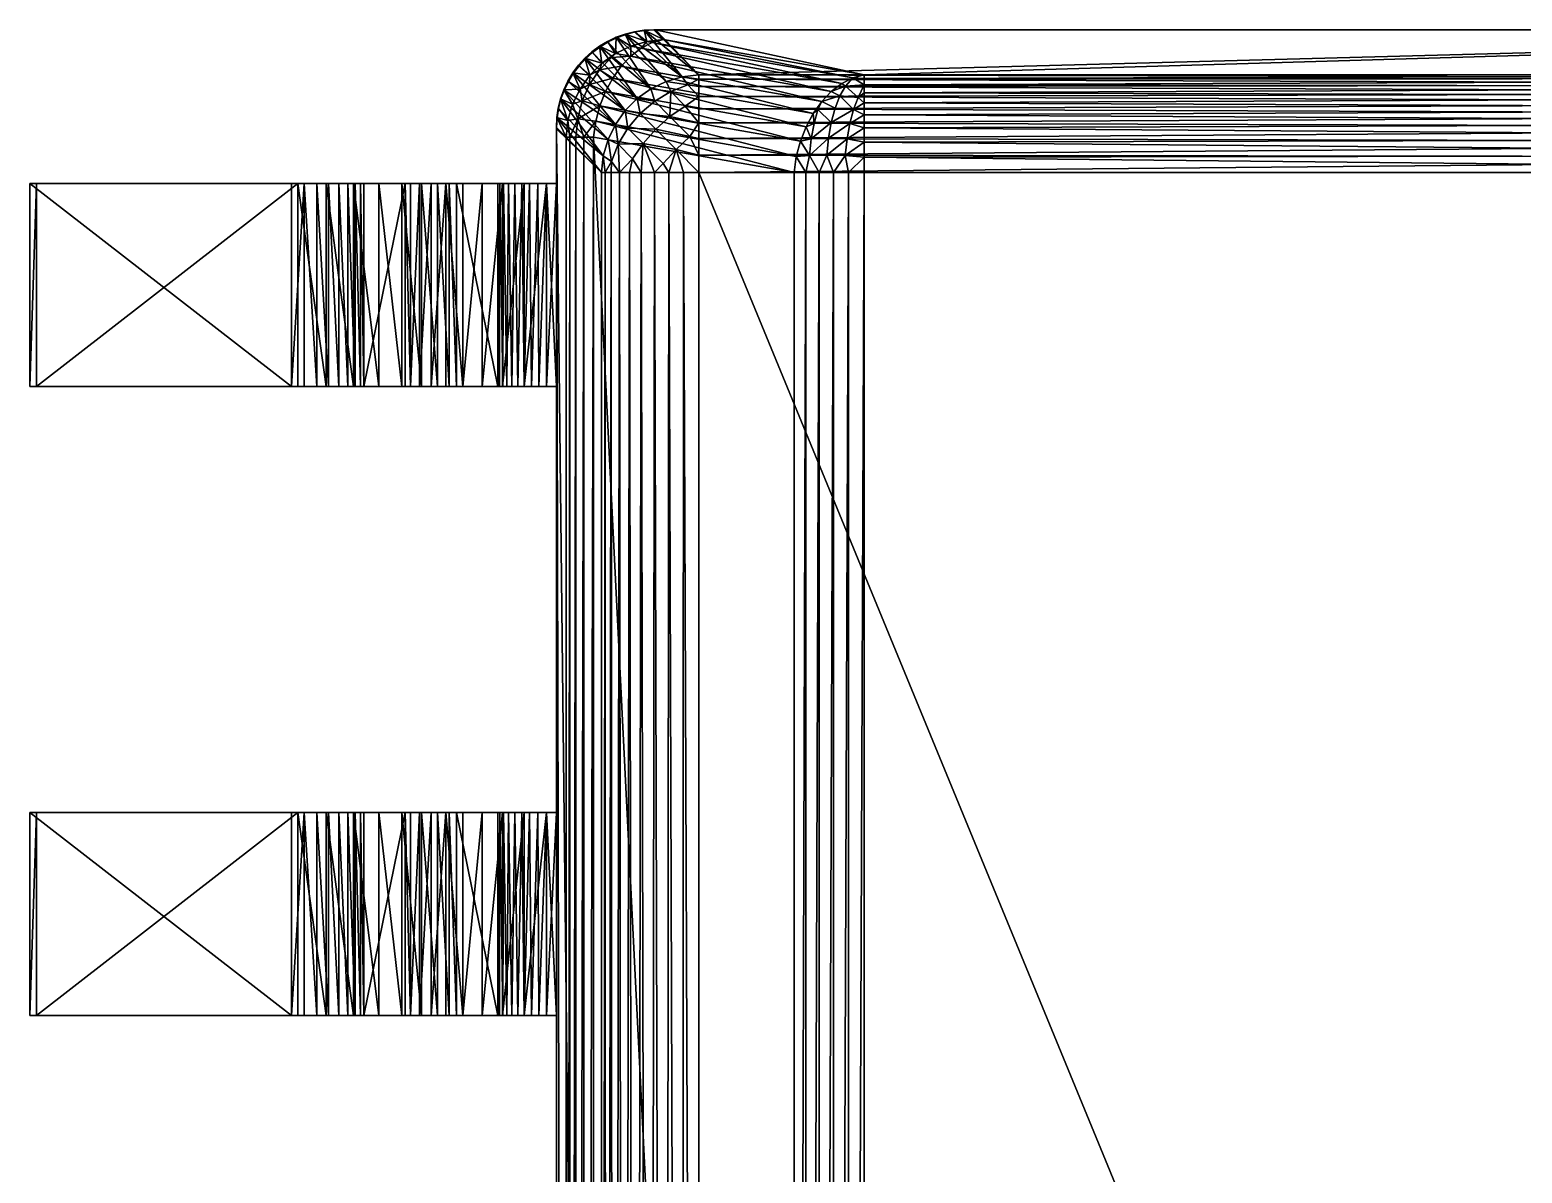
# Model space of a CAD drawing. Extents: x -3.01 to 3.01, y -4.33 to 4.33.
# Drawn here: x -3.013 to 0, y 2.017 to 4.325 of the extents above; entities that cross this region are included whole.
import ezdxf

# ---------------------------------------------------------------- set-up
doc = ezdxf.new("R2010")
doc.units = 0
for name, color, linetype in [('BODY_SO_ncl1_1', 250, 'CONTINUOUS'), ('LEAD_SO_ncl1_15', 7, 'CONTINUOUS'), ('LEAD_SO_ncl1_17', 7, 'CONTINUOUS')]:
    doc.layers.add(name, color=color, linetype=linetype)

msp = doc.modelspace()

# ---------------------------------------------------------------- meshes
at = {"layer": 'BODY_SO_ncl1_1', "color": 250}
mesh = msp.add_polyface(dxfattribs=at)
corners = [(-1.846623, 4.301764, 1.07), (-1.84528, 4.300846, 1.07), (-1.829195, 4.309982, 1.07), (-1.827935, 4.309191, 1.07), (-1.8631, 4.29191, 1.07), (-1.861743, 4.290872, 1.07), (-1.878491, 4.280509, 1.07), (-1.877171, 4.279361, 1.07), (-1.892667, 4.267667, 1.07), (-1.891421, 4.266421, 1.07), (-1.905509, 4.253491, 1.07), (-1.904361, 4.252171, 1.07), (-1.91691, 4.2381, 1.07), (-1.877171, 4.279361, 0.88), (-1.891421, 4.266421, 0.88), (-1.861743, 4.290872, 0.88), (-1.845281, 4.300845, 0.88), (-1.827935, 4.30919, 0.88), (-1.915872, 4.236743, 1.07), (-1.904361, 4.252171, 0.88), (-1.819151, 4.251619, 1.255867), (-1.863021, 4.244213, 1.215106), (-1.838509, 4.26909, 1.202345), (-1.882467, 4.233288, 1.193382), (-1.858288, 4.257467, 1.193382), (-1.830466, 4.277296, 1.191973), (-1.878491, 4.280509, 0.88), (-1.786905, 4.186084, 0.351786), (-1.8631, 4.29191, 0.88), (-1.759083, 4.205914, 0.353196), (-1.846623, 4.301764, 0.88), (-1.905509, 4.253491, 0.88), (-1.91691, 4.2381, 0.88), (-1.892667, 4.267667, 0.88), (-1.829195, 4.309982, 0.88)]
mesh.append_faces([[corners[k] for k in face] for face in [(0, 1, 2), (1, 3, 2), (4, 5, 0), (5, 1, 0), (6, 7, 4), (7, 5, 4), (8, 9, 6), (9, 7, 6), (10, 9, 8), (11, 9, 10), (12, 11, 10), (13, 9, 14), (7, 9, 13), (5, 7, 15), (1, 5, 16), (3, 1, 17), (9, 11, 14), (11, 18, 19), (17, 1, 16), (16, 5, 15), (15, 7, 13), (14, 11, 19), (20, 21, 22), (23, 24, 21), (24, 25, 22), (21, 24, 22), (25, 24, 4), (24, 23, 8), (2, 25, 0), (0, 25, 4), (4, 24, 6), (6, 24, 8), (8, 23, 10), (26, 27, 28), (28, 29, 30), (14, 19, 31), (19, 32, 31), (13, 14, 26), (14, 31, 33), (15, 13, 28), (14, 33, 26), (16, 15, 30), (13, 26, 28), (17, 16, 34), (15, 28, 30), (16, 30, 34)]], dxfattribs={"color": 250})
mesh = msp.add_polyface(dxfattribs=at)
corners = [(-1.772716, 4.324042, 1.069994), (-1.772241, 4.323758, 1.069994), (-1.753031, 4.324986, 1.070049), (-1.792081, 4.321186, 1.070002), (-1.791246, 4.320701, 1.070002), (-1.810963, 4.316479, 1.07), (-1.809867, 4.315829, 1.07), (-1.829195, 4.309982, 1.07), (-1.827935, 4.309191, 1.07), (-1.809868, 4.315829, 0.88), (-1.791246, 4.320701, 0.879998), (-1.772241, 4.323758, 0.880006), (-1.753031, 4.324986, 0.879951), (-1.752279, 4.324992, 1.070025), (-1.751517, 4.324999, 0.880008), (-1.827935, 4.30919, 0.88), (-1.751518, 4.324994, 1.070033), (-1.799788, 4.271822, 1.240066), (-1.819151, 4.251619, 1.255867), (-1.838509, 4.26909, 1.202345), (-1.778717, 4.287812, 1.221815), (-1.799813, 4.292196, 1.189196), (-1.756484, 4.299176, 1.201585), (-1.767228, 4.301731, 1.185131), (-1.73366, 4.305622, 1.179898), (-1.830466, 4.277296, 1.191973), (-1.786905, 4.186084, 0.351786), (-1.759083, 4.205914, 0.353196), (-1.8631, 4.29191, 0.88), (-1.728431, 4.220814, 0.355973), (-1.829195, 4.309982, 0.88), (-1.846623, 4.301764, 0.88), (-1.810963, 4.316479, 0.88), (-1.695845, 4.230348, 0.360038), (-1.792081, 4.321186, 0.879998), (-1.772716, 4.324042, 0.880006), (-1.751622, 4.180756, 0.293082)]
mesh.append_faces([[corners[k] for k in face] for face in [(0, 1, 2), (3, 4, 0), (4, 1, 0), (5, 6, 3), (6, 4, 3), (7, 8, 5), (8, 6, 5), (6, 8, 9), (4, 6, 10), (1, 4, 11), (2, 1, 12), (13, 2, 12), (14, 13, 12), (12, 1, 11), (11, 4, 10), (10, 6, 9), (9, 8, 15), (13, 16, 2), (17, 18, 19), (20, 17, 21), (22, 20, 23), (24, 22, 23), (23, 20, 21), (21, 17, 25), (25, 17, 19), (21, 25, 7), (23, 21, 5), (24, 23, 0), (2, 24, 0), (0, 23, 3), (3, 23, 5), (5, 21, 7), (26, 27, 28), (27, 29, 30), (31, 27, 30), (30, 29, 32), (32, 33, 34), (34, 33, 35), (9, 15, 32), (10, 9, 34), (15, 30, 32), (11, 10, 35), (9, 32, 34), (12, 11, 35), (10, 34, 35), (27, 26, 36)]], dxfattribs={"color": 250})
mesh = msp.add_polyface(dxfattribs=at)
corners = [(-1.751518, 4.324994, 1.070033), (-1.752279, 4.324992, 1.070025), (-1.751517, 4.324999, 0.880008), (-1.75, 4.325, 1.07), (-1.75, 4.325, 0.88), (-1.73366, 4.305622, 1.179898), (-1.753031, 4.324986, 1.070049), (-1.328829, 4.234239, 1.58473), (-1.819151, 4.251619, 1.255867), (-1.799788, 4.271822, 1.240066), (-1.41432, 4.180237, 1.660698), (-1.836307, 4.227726, 1.26881), (-1.431476, 4.156343, 1.673641), (-1.850813, 4.200758, 1.27856), (-1.445981, 4.129375, 1.683392), (-1.778717, 4.287812, 1.221815), (-1.394957, 4.200439, 1.644897), (-1.756484, 4.299176, 1.201585), (-1.373886, 4.216429, 1.626646), (-1.351652, 4.227794, 1.606416), (-1.340562, 4.188566, 1.680285), (-1.328829, 4.177321, 1.692786), (-1.349969, 4.164343, 1.702996), (-1.328829, 4.226507, 1.614747), (-1.328829, 4.21423, 1.643209), (-1.366447, 4.211453, 1.640818), (-1.328829, 4.197702, 1.669432), (-1.377546, 4.19153, 1.667614), (-1.387137, 4.166832, 1.690769), (-1.753031, 4.324986, 0.879951), (-1.662278, 4.234239, 0.36527), (-1.728431, 4.220814, 0.355973), (-1.695845, 4.230348, 0.360038), (-1.810963, 4.316479, 0.88), (-1.772716, 4.324042, 0.880006), (-1.71906, 4.200326, 0.299048), (-1.759083, 4.205914, 0.353196), (-1.751622, 4.180756, 0.293082), (-1.684398, 4.213867, 0.308748), (-1.662278, 4.225216, 0.331596), (-1.662278, 4.190487, 0.271442), (-1.662278, 4.210483, 0.3), (-1.689832, 4.171098, 0.253942), (-1.720667, 4.149801, 0.245309)]
mesh.append_faces([[corners[k] for k in face] for face in [(0, 1, 2), (3, 0, 2), (4, 3, 2), (0, 3, 5), (6, 0, 5), (5, 3, 7), (8, 9, 10), (11, 8, 12), (13, 11, 14), (9, 15, 16), (15, 17, 18), (17, 5, 19), (12, 8, 10), (10, 9, 16), (16, 15, 18), (18, 17, 19), (19, 5, 7), (20, 21, 22), (23, 24, 19), (7, 23, 19), (19, 24, 25), (26, 21, 20), (16, 25, 27), (10, 27, 28), (18, 19, 25), (25, 24, 20), (16, 18, 25), (20, 27, 25), (10, 16, 27), (20, 22, 27), (29, 30, 4), (2, 29, 4), (31, 32, 33), (32, 30, 34), (34, 30, 29), (35, 36, 37), (32, 31, 38), (30, 32, 39), (39, 32, 38), (38, 31, 35), (40, 41, 38), (40, 35, 42), (41, 39, 38), (40, 38, 35), (37, 43, 35), (31, 36, 35)]], dxfattribs={"color": 250})
mesh = msp.add_polyface(dxfattribs=at)
corners = [(1.695845, 4.230348, 1.589962), (1.662278, 4.234239, 1.58473), (1.772716, 4.324042, 1.069994), (-1.75, 4.325, 1.07), (1.75, 4.325, 1.07), (-1.328829, 4.234239, 1.58473), (1.662278, 4.190487, 1.678558), (1.662278, 4.165835, 1.703209), (-1.328829, 4.177321, 1.692786), (1.662278, 4.210483, 1.65), (-1.328829, 4.197702, 1.669432), (1.662278, 4.225216, 1.618404), (-1.328829, 4.21423, 1.643209), (-1.328829, 4.226507, 1.614747), (1.728431, 4.220814, 1.594027), (1.684398, 4.213867, 1.641252), (1.71906, 4.200326, 1.650952), (1.689832, 4.171098, 1.696058), (-1.340562, 4.188566, 1.680285), (-1.75, 4.325, 0.88), (1.75, 4.325, 0.88), (1.662278, 4.234239, 0.36527), (-1.662278, 4.234239, 0.36527), (1.695845, 4.230348, 0.360038), (1.772716, 4.324042, 0.880006), (1.693213, 4.223426, 0.333729), (1.662278, 4.21423, 0.306791), (1.695844, 4.20854, 0.302315), (1.662278, 4.226507, 0.335253), (1.662278, 4.197702, 0.280568), (1.662278, 4.177321, 0.257214), (1.697456, 4.188451, 0.273868), (1.723153, 4.218113, 0.340061), (1.728431, 4.220814, 0.355973), (1.728331, 4.202776, 0.309185), (1.697998, 4.163768, 0.249255), (1.731502, 4.182409, 0.281068), (-1.662278, 4.190487, 0.271442), (-1.662278, 4.165835, 0.246791), (-1.662278, 4.210483, 0.3), (-1.662278, 4.225216, 0.331596)]
mesh.append_faces([[corners[k] for k in face] for face in [(0, 1, 2), (3, 4, 5), (5, 4, 1), (6, 7, 8), (9, 6, 10), (11, 9, 12), (1, 11, 13), (5, 1, 13), (13, 11, 12), (12, 9, 10), (10, 6, 8), (0, 14, 15), (1, 0, 11), (11, 0, 15), (15, 14, 16), (6, 9, 15), (6, 16, 17), (9, 11, 15), (6, 15, 16), (10, 18, 12), (3, 19, 4), (4, 19, 20), (21, 20, 22), (22, 20, 19), (21, 23, 24), (25, 26, 27), (21, 28, 23), (28, 26, 25), (29, 30, 31), (32, 23, 25), (27, 29, 31), (26, 29, 27), (33, 23, 32), (23, 28, 25), (27, 34, 25), (25, 34, 32), (31, 34, 27), (35, 36, 31), (37, 38, 30), (39, 37, 29), (40, 39, 26), (22, 40, 28), (21, 22, 28), (28, 40, 26), (26, 39, 29), (29, 37, 30)]], dxfattribs={"color": 250})
mesh = msp.add_polyface(dxfattribs=at)
corners = [(-1.915872, 4.236743, 1.07), (-1.904361, 4.252171, 1.07), (-1.91691, 4.2381, 1.07), (-1.925846, 4.22028, 1.07), (-1.926764, 4.221623, 1.07), (-1.934191, 4.202935, 1.07), (-1.934982, 4.204195, 1.07), (-1.940829, 4.184867, 1.07), (-1.941479, 4.185963, 1.07), (-1.946186, 4.167081, 1.070002), (-1.915872, 4.236744, 0.88), (-1.925845, 4.220281, 0.88), (-1.93419, 4.202935, 0.88), (-1.945701, 4.166246, 1.070002), (-1.940829, 4.184868, 0.88), (-1.904361, 4.252171, 0.88), (-1.883025, 4.214651, 1.225519), (-1.850813, 4.200758, 1.27856), (-1.897829, 4.181424, 1.233226), (-1.863021, 4.244213, 1.215106), (-1.836307, 4.227726, 1.26881), (-1.819151, 4.251619, 1.255867), (-1.862294, 4.171413, 1.284867), (-1.917196, 4.174813, 1.189196), (-1.902296, 4.205466, 1.191973), (-1.882467, 4.233288, 1.193382), (-1.905509, 4.253491, 1.07), (-1.811084, 4.161905, 0.351786), (-1.786905, 4.186084, 0.351786), (-1.892667, 4.267667, 0.88), (-1.830914, 4.134083, 0.353196), (-1.91691, 4.2381, 0.88), (-1.934982, 4.204195, 0.88), (-1.926764, 4.221623, 0.88), (-1.905509, 4.253491, 0.88), (-1.878491, 4.280509, 0.88), (-1.941479, 4.185963, 0.88), (-1.946186, 4.167081, 0.879998)]
mesh.append_faces([[corners[k] for k in face] for face in [(0, 1, 2), (3, 0, 4), (5, 3, 6), (0, 2, 4), (7, 5, 8), (3, 4, 6), (5, 6, 8), (7, 8, 9), (0, 3, 10), (3, 5, 11), (5, 7, 12), (7, 13, 14), (15, 0, 10), (10, 3, 11), (11, 5, 12), (12, 7, 14), (16, 17, 18), (19, 20, 16), (21, 20, 19), (20, 17, 16), (17, 22, 18), (23, 24, 18), (24, 25, 16), (18, 24, 16), (16, 25, 19), (25, 24, 2), (24, 23, 6), (26, 25, 2), (2, 24, 4), (4, 24, 6), (6, 23, 8), (27, 28, 29), (30, 27, 31), (32, 30, 33), (33, 30, 31), (31, 27, 34), (34, 27, 29), (29, 28, 35), (12, 14, 36), (14, 37, 36), (11, 12, 32), (12, 36, 32), (10, 11, 33), (11, 32, 33), (15, 10, 31), (10, 33, 31)]], dxfattribs={"color": 250})
mesh = msp.add_polyface(dxfattribs=at)
corners = [(-1.328829, 4.177321, 1.692786), (1.662278, 4.165835, 1.703209), (-1.328829, 4.153576, 1.71271), (1.662278, 4.137278, 1.723205), (-1.328829, 4.127038, 1.728727), (1.662278, 4.105682, 1.737939), (-1.328829, 4.098343, 1.74045), (-1.862294, 4.171413, 1.284867), (-1.850813, 4.200758, 1.27856), (-1.457462, 4.10003, 1.689698), (-1.870454, 4.140447, 1.287567), (-1.465622, 4.069064, 1.692398), (-1.445981, 4.129375, 1.683392), (-1.836307, 4.227726, 1.26881), (-1.431476, 4.156343, 1.673641), (-1.349969, 4.164343, 1.702996), (-1.357606, 4.136186, 1.721432), (-1.363236, 4.104968, 1.735025), (-1.422065, 4.164343, 1.673132), (-1.429702, 4.136186, 1.691569), (-1.435332, 4.104968, 1.705162), (-1.400664, 4.106294, 1.723426), (-1.394924, 4.138124, 1.709567), (-1.41432, 4.180237, 1.660698), (-1.387137, 4.166832, 1.690769), (-1.377546, 4.19153, 1.667614), (-1.825326, 4.09406, 0.299048), (-1.774801, 4.095667, 0.245309), (-1.805756, 4.126622, 0.293082), (-1.780882, 4.155882, 0.291068), (-1.811084, 4.161905, 0.351786), (-1.751622, 4.180756, 0.293082), (-1.786905, 4.186084, 0.351786), (-1.662278, 4.137278, 0.226795), (-1.662278, 4.165835, 0.246791), (-1.689832, 4.171098, 0.253942), (-1.680401, 4.109535, 0.214392), (-1.720667, 4.149801, 0.245309), (-1.662278, 4.105682, 0.212061), (-1.749344, 4.124344, 0.242396), (-1.71906, 4.200326, 0.299048), (-1.662278, 4.190487, 0.271442), (-1.708319, 4.083319, 0.210896), (1.662278, 4.127038, 0.221273), (1.662278, 4.153576, 0.23729)]
mesh.append_faces([[corners[k] for k in face] for face in [(0, 1, 2), (2, 3, 4), (4, 5, 6), (7, 8, 9), (10, 7, 11), (11, 7, 9), (9, 8, 12), (12, 13, 14), (15, 2, 16), (4, 6, 17), (14, 18, 19), (9, 12, 20), (20, 12, 19), (21, 20, 22), (2, 4, 16), (0, 2, 15), (16, 4, 17), (18, 23, 24), (16, 22, 15), (12, 14, 19), (22, 20, 19), (14, 23, 18), (22, 19, 18), (25, 15, 24), (22, 18, 24), (15, 22, 24), (21, 16, 17), (16, 21, 22), (26, 27, 28), (29, 30, 28), (31, 32, 29), (33, 34, 35), (36, 33, 37), (38, 33, 36), (39, 36, 37), (37, 35, 40), (32, 30, 29), (34, 41, 35), (37, 33, 35), (36, 39, 42), (29, 37, 31), (37, 29, 39), (28, 39, 29), (39, 28, 27), (33, 38, 43), (34, 33, 44)]], dxfattribs={"color": 250})
mesh = msp.add_polyface(dxfattribs=at)
corners = [(-1.945701, 4.166246, 1.070002), (-1.940829, 4.184867, 1.07), (-1.946186, 4.167081, 1.070002), (-1.948758, 4.147241, 1.069994), (-1.949042, 4.147716, 1.069994), (-1.949986, 4.128031, 1.070049), (-1.95, 4.125, 1.07), (-1.95, 4.125, 0.88), (-1.949999, 4.126517, 0.880008), (-1.949992, 4.127279, 1.070025), (-1.949994, 4.126518, 1.070033), (-1.949986, 4.128031, 0.879951), (-1.945701, 4.166246, 0.879998), (-1.940829, 4.184868, 0.88), (-1.948758, 4.147241, 0.880006), (-1.930622, 4.10866, 1.179898), (-1.923046, 4.10866, 1.209457), (-1.926731, 4.142228, 1.185131), (-1.906921, 4.145682, 1.237959), (-1.894949, 4.10866, 1.263431), (-1.911063, 4.10866, 1.237518), (-1.875082, 4.10866, 1.28659), (-1.870454, 4.140447, 1.287567), (-1.897829, 4.181424, 1.233226), (-1.862294, 4.171413, 1.284867), (-1.917196, 4.174813, 1.189196), (-1.941479, 4.185963, 1.07), (-1.845814, 4.103431, 0.355973), (-1.830914, 4.134083, 0.353196), (-1.934982, 4.204195, 0.88), (-1.855348, 4.070845, 0.360038), (-1.941479, 4.185963, 0.88), (-1.859239, 4.037278, 0.36527), (-1.949042, 4.147716, 0.880006), (-1.946186, 4.167081, 0.879998), (-1.811084, 4.161905, 0.351786), (-1.805756, 4.126622, 0.293082), (-1.825326, 4.09406, 0.299048)]
mesh.append_faces([[corners[k] for k in face] for face in [(0, 1, 2), (3, 0, 4), (5, 3, 4), (0, 2, 4), (6, 7, 8), (9, 10, 8), (5, 9, 11), (0, 3, 12), (13, 0, 12), (3, 5, 14), (12, 3, 14), (14, 5, 11), (10, 6, 8), (11, 9, 8), (8, 7, 11), (5, 15, 10), (9, 5, 10), (10, 15, 6), (16, 15, 17), (18, 16, 17), (19, 20, 18), (21, 19, 22), (22, 19, 18), (20, 16, 18), (23, 24, 18), (25, 18, 17), (24, 22, 18), (18, 25, 23), (25, 17, 26), (17, 15, 4), (26, 17, 2), (2, 17, 4), (4, 15, 5), (27, 28, 29), (30, 27, 31), (11, 32, 33), (33, 30, 34), (34, 30, 31), (31, 27, 29), (12, 14, 33), (14, 11, 33), (13, 12, 34), (12, 33, 34), (35, 28, 36), (28, 27, 37), (36, 28, 37)]], dxfattribs={"color": 250})
mesh = msp.add_polyface(dxfattribs=at)
corners = [(1.662278, 4.137278, 1.723205), (1.662278, 4.105682, 1.737939), (-1.328829, 4.127038, 1.728727), (1.662278, 4.165835, 1.703209), (-1.328829, 4.153576, 1.71271), (1.780882, 4.155882, 1.658932), (1.811084, 4.161905, 1.598214), (1.805756, 4.126622, 1.656918), (1.751622, 4.180756, 1.656918), (1.786905, 4.186084, 1.598214), (1.689832, 4.171098, 1.696058), (1.680401, 4.109535, 1.735608), (1.720667, 4.149801, 1.704691), (1.749344, 4.124344, 1.707604), (1.71906, 4.200326, 1.650952), (1.662278, 4.190487, 1.678558), (1.708319, 4.083319, 1.739104), (1.774801, 4.095667, 1.704691), (1.697456, 4.188451, 0.273868), (1.662278, 4.177321, 0.257214), (1.697998, 4.163768, 0.249255), (1.662278, 4.153576, 0.23729), (1.662278, 4.127038, 0.221273), (1.697456, 4.135242, 0.229221), (1.811084, 4.161905, 0.351786), (1.786905, 4.186084, 0.351786), (1.785957, 4.180638, 0.335568), (1.763323, 4.172556, 0.292811), (1.791894, 4.159209, 0.308718), (1.758694, 4.193374, 0.320389), (1.662278, 4.098343, 0.20955), (1.695844, 4.103739, 0.214376), (1.731502, 4.182409, 0.281068), (1.73257, 4.157633, 0.256566), (1.764882, 4.147628, 0.268489), (1.793894, 4.134075, 0.284642), (1.731502, 4.129201, 0.236421), (1.728331, 4.097975, 0.221246), (1.763323, 4.119348, 0.248163), (1.758694, 4.088573, 0.232451), (1.791894, 4.106, 0.264071), (1.816297, 4.142795, 0.328279), (-1.662278, 4.165835, 0.246791), (-1.662278, 4.137278, 0.226795), (-1.662278, 4.105682, 0.212061)]
mesh.append_faces([[corners[k] for k in face] for face in [(0, 1, 2), (3, 0, 4), (5, 6, 7), (8, 9, 5), (0, 3, 10), (11, 0, 12), (1, 0, 11), (13, 11, 12), (12, 10, 14), (9, 6, 5), (3, 15, 10), (12, 0, 10), (11, 13, 16), (5, 12, 8), (12, 5, 13), (7, 13, 5), (13, 7, 17), (18, 19, 20), (21, 22, 23), (24, 25, 26), (19, 21, 20), (27, 28, 29), (22, 30, 31), (20, 21, 23), (23, 22, 31), (28, 24, 26), (32, 20, 33), (33, 27, 32), (27, 33, 34), (34, 28, 27), (28, 34, 35), (23, 33, 20), (33, 23, 36), (31, 36, 23), (36, 31, 37), (36, 34, 33), (34, 36, 38), (37, 38, 36), (38, 37, 39), (38, 35, 34), (35, 38, 40), (39, 40, 38), (35, 41, 28), (19, 42, 21), (21, 43, 22), (22, 44, 30)]], dxfattribs={"color": 250})
mesh = msp.add_polyface(dxfattribs=at)
corners = [(-1.949986, 4.128031, 0.879951), (-1.95, 4.125, 0.88), (-1.859239, 4.037278, 0.36527), (1.662278, 4.072007, 1.746962), (1.662278, 4.037278, 1.75), (-1.328829, 4.068181, 1.747598), (1.662278, 4.105682, 1.737939), (-1.328829, 4.098343, 1.74045), (1.680401, 4.109535, 1.735608), (1.708319, 4.083319, 1.739104), (-1.875082, 4.10866, 1.28659), (-1.870454, 4.140447, 1.287567), (-1.47025, 4.037278, 1.691421), (-1.465622, 4.069064, 1.692398), (-1.457462, 4.10003, 1.689698), (-1.438781, 4.071655, 1.713489), (-1.404181, 4.072329, 1.731916), (-1.419627, 4.037278, 1.728201), (-1.360116, 4.037278, 1.747538), (-1.390632, 4.037278, 1.740211), (-1.366685, 4.071655, 1.743352), (-1.435332, 4.104968, 1.705162), (-1.363236, 4.104968, 1.735025), (-1.446386, 4.037278, 1.711803), (-1.400664, 4.106294, 1.723426), (-1.855348, 4.070845, 0.360038), (-1.949042, 4.147716, 0.880006), (1.662278, 4.068181, 0.202402), (1.662278, 4.037278, 0.2), (1.693213, 4.070217, 0.205172), (1.662278, 4.098343, 0.20955), (-1.845814, 4.103431, 0.355973), (-1.838867, 4.059398, 0.308748), (-1.851507, 4.037278, 0.335253), (-1.662278, 4.072007, 0.203038), (-1.662278, 4.105682, 0.212061), (-1.680401, 4.109535, 0.214392), (-1.708319, 4.083319, 0.210896), (-1.723343, 4.037278, 0.20955), (-1.734535, 4.055401, 0.214392), (-1.778576, 4.037278, 0.23729), (-1.774801, 4.095667, 0.245309), (-1.796098, 4.064832, 0.253942), (-1.825326, 4.09406, 0.299048), (-1.752038, 4.037278, 0.221273), (-1.822702, 4.037278, 0.280568), (-1.693181, 4.037278, 0.202402), (-1.749344, 4.124344, 0.242396), (-1.662278, 4.037278, 0.2)]
mesh.append_faces([[corners[k] for k in face] for face in [(0, 1, 2), (3, 4, 5), (6, 3, 7), (7, 3, 5), (3, 6, 8), (3, 9, 4), (10, 11, 12), (12, 11, 13), (14, 15, 13), (16, 17, 15), (18, 19, 20), (19, 17, 16), (20, 5, 18), (14, 21, 15), (7, 5, 20), (22, 7, 20), (19, 16, 20), (17, 23, 15), (23, 13, 15), (16, 22, 20), (22, 16, 24), (15, 24, 16), (24, 15, 21), (2, 25, 26), (27, 28, 29), (30, 27, 29), (31, 25, 32), (32, 25, 33), (34, 35, 36), (37, 34, 36), (38, 37, 39), (40, 41, 42), (41, 43, 42), (43, 31, 32), (40, 44, 41), (41, 44, 39), (32, 45, 43), (43, 45, 42), (38, 46, 37), (47, 41, 37), (34, 37, 48), (46, 48, 37), (37, 41, 39), (34, 48, 27), (35, 34, 30), (30, 34, 27)]], dxfattribs={"color": 250})
mesh = msp.add_polyface(dxfattribs=at)
corners = [(-1.859239, -4.037278, 0.36527), (-1.95, 4.125, 0.88), (-1.95, -4.125, 0.88), (-1.95, -4.125, 1.07), (-1.95, 4.125, 1.07), (-1.930622, -4.10866, 1.179898), (1.662278, -4.037278, 1.75), (-1.328829, -4.037278, 1.75), (1.662278, 4.037278, 1.75), (-1.47025, -4.037278, 1.691421), (-1.446386, 4.037278, 1.711803), (-1.446386, -4.037278, 1.711803), (-1.419627, 4.037278, 1.728201), (-1.419627, -4.037278, 1.728201), (-1.390632, 4.037278, 1.740211), (-1.390632, -4.037278, 1.740211), (-1.360116, 4.037278, 1.747538), (-1.360116, -4.037278, 1.747538), (-1.328829, 4.037278, 1.75), (-1.328829, -4.072007, 1.746962), (-1.404181, -4.072329, 1.731916), (-1.438781, -4.071655, 1.713489), (-1.465622, -4.069064, 1.692398), (-1.366685, -4.071655, 1.743352), (-1.457462, -4.10003, 1.689698), (1.662278, -4.068181, 1.747598), (1.662278, -4.098343, 1.74045), (-1.875082, -4.10866, 1.28659), (-1.923046, -4.10866, 1.209457), (-1.923046, 4.10866, 1.209457), (-1.911063, -4.10866, 1.237518), (-1.911063, 4.10866, 1.237518), (-1.894949, -4.10866, 1.263431), (-1.894949, 4.10866, 1.263431), (-1.875082, 4.10866, 1.28659), (-1.855348, -4.070845, 0.360038), (-1.845814, -4.103431, 0.355973), (-1.838867, -4.059398, 0.308748), (-1.850216, -4.037278, 0.331596), (-1.762278, -4.037278, 0.226795), (-1.790835, -4.037278, 0.246791), (-1.796098, -4.064832, 0.253942), (-1.734535, -4.055401, 0.214392), (-1.774801, -4.095667, 0.245309), (-1.697007, -4.037278, 0.203038), (-1.730682, -4.037278, 0.212061), (-1.708319, -4.083319, 0.210896), (-1.815487, -4.037278, 0.271442), (-1.835483, -4.037278, 0.3), (-1.825326, -4.09406, 0.299048), (-1.662278, -4.037278, 0.2), (-1.662278, -4.068181, 0.202402), (1.662278, -4.072007, 0.203038), (1.662278, -4.037278, 0.2), (-1.662278, -4.098343, 0.20955)]
mesh.append_faces([[corners[k] for k in face] for face in [(0, 1, 2), (3, 2, 4), (5, 3, 4), (6, 7, 8), (9, 10, 11), (11, 12, 13), (13, 14, 15), (15, 16, 17), (17, 18, 7), (17, 7, 19), (13, 20, 21), (9, 11, 22), (15, 17, 23), (24, 22, 21), (11, 21, 22), (17, 19, 23), (11, 13, 21), (13, 15, 20), (20, 15, 23), (19, 7, 25), (26, 19, 25), (9, 22, 27), (28, 5, 29), (30, 28, 31), (32, 30, 33), (27, 32, 34), (9, 27, 34), (35, 36, 37), (0, 35, 38), (38, 35, 37), (39, 40, 41), (42, 39, 43), (44, 45, 42), (46, 44, 42), (45, 39, 42), (47, 48, 37), (47, 49, 41), (48, 38, 37), (47, 37, 49), (40, 47, 41), (43, 39, 41), (44, 46, 50), (51, 50, 46), (52, 53, 51), (54, 52, 51), (51, 53, 50)]], dxfattribs={"color": 250})
mesh = msp.add_polyface(dxfattribs=at)
corners = [(-1.859239, 4.037278, 0.36527), (-1.95, 4.125, 0.88), (-1.859239, -4.037278, 0.36527), (-1.95, 4.125, 1.07), (-1.95, -4.125, 0.88), (-1.930622, 4.10866, 1.179898), (-1.930622, -4.10866, 1.179898), (1.859239, 4.037278, 1.58473), (1.95, 4.125, 1.07), (1.95, -4.125, 1.07), (-1.328829, 4.068181, 1.747598), (1.662278, 4.037278, 1.75), (-1.328829, 4.037278, 1.75), (1.855348, 4.070845, 1.589962), (1.851507, 4.037278, 1.614747), (1.796098, 4.064832, 1.696058), (1.822702, 4.037278, 1.669432), (1.802321, 4.037278, 1.692786), (1.83923, 4.037278, 1.643209), (1.838867, 4.059398, 1.641252), (1.778576, 4.037278, 1.71271), (1.752038, 4.037278, 1.728727), (1.723343, 4.037278, 1.74045), (1.734535, 4.055401, 1.735608), (-1.875082, 4.10866, 1.28659), (-1.894949, -4.10866, 1.263431), (-1.894949, 4.10866, 1.263431), (-1.911063, -4.10866, 1.237518), (-1.911063, 4.10866, 1.237518), (-1.923046, -4.10866, 1.209457), (-1.923046, 4.10866, 1.209457), (-1.446386, 4.037278, 1.711803), (-1.47025, 4.037278, 1.691421), (-1.465622, 4.069064, 1.692398), (-1.360116, 4.037278, 1.747538), (-1.47025, -4.037278, 1.691421), (1.95, 4.125, 0.88), (1.762278, 4.037278, 0.226795), (1.776261, 4.044502, 0.235818), (1.751136, 4.05624, 0.22183), (1.693213, 4.070217, 0.205172), (1.662278, 4.037278, 0.2), (1.697007, 4.037278, 0.203038), (1.835483, 4.037278, 0.3), (1.850216, 4.037278, 0.331596), (1.849619, 4.049756, 0.331099), (1.730682, 4.037278, 0.212061), (1.723153, 4.064904, 0.211503), (1.815487, 4.037278, 0.271442), (1.827801, 4.042093, 0.287844), (1.809242, 4.060175, 0.266294), (1.790835, 4.037278, 0.246791), (1.859239, 4.037278, 0.36527), (-1.662278, 4.037278, 0.2), (1.662278, -4.037278, 0.2), (-1.851507, 4.037278, 0.335253), (-1.850216, -4.037278, 0.331596), (-1.83923, 4.037278, 0.306791), (-1.835483, -4.037278, 0.3), (-1.822702, 4.037278, 0.280568), (-1.815487, -4.037278, 0.271442), (-1.802321, 4.037278, 0.257214), (-1.790835, -4.037278, 0.246791), (-1.778576, 4.037278, 0.23729), (-1.762278, -4.037278, 0.226795), (-1.752038, 4.037278, 0.221273), (-1.730682, -4.037278, 0.212061), (-1.723343, 4.037278, 0.20955), (-1.697007, -4.037278, 0.203038), (-1.693181, 4.037278, 0.202402), (-1.662278, -4.037278, 0.2), (-1.855348, 4.070845, 0.360038), (-1.796098, 4.064832, 0.253942), (-1.838867, 4.059398, 0.308748), (-1.734535, 4.055401, 0.214392), (1.662278, 4.068181, 0.202402)]
mesh.append_faces([[corners[k] for k in face] for face in [(0, 1, 2), (3, 4, 1), (5, 6, 3), (7, 8, 9), (10, 11, 12), (13, 7, 14), (15, 16, 17), (18, 16, 19), (14, 18, 19), (17, 20, 15), (21, 22, 23), (24, 25, 26), (26, 27, 28), (28, 29, 30), (30, 6, 5), (31, 32, 33), (12, 34, 10), (35, 24, 32), (8, 36, 9), (37, 38, 39), (40, 41, 42), (43, 44, 45), (42, 46, 47), (46, 37, 39), (48, 49, 50), (51, 48, 50), (37, 51, 38), (44, 52, 45), (48, 43, 49), (41, 53, 54), (0, 2, 55), (55, 56, 57), (57, 58, 59), (59, 60, 61), (61, 62, 63), (63, 64, 65), (65, 66, 67), (67, 68, 69), (69, 70, 53), (71, 0, 55), (72, 59, 61), (57, 59, 73), (55, 57, 73), (61, 63, 72), (65, 67, 74), (75, 53, 41)]], dxfattribs={"color": 250})
mesh = msp.add_polyface(dxfattribs=at)
corners = [(1.662278, 4.037278, 1.75), (-1.328829, -4.037278, 1.75), (-1.328829, 4.037278, 1.75), (-1.360116, 4.037278, 1.747538), (-1.360116, -4.037278, 1.747538), (-1.390632, 4.037278, 1.740211), (-1.390632, -4.037278, 1.740211), (-1.419627, 4.037278, 1.728201), (-1.419627, -4.037278, 1.728201), (-1.446386, 4.037278, 1.711803), (-1.446386, -4.037278, 1.711803), (-1.47025, 4.037278, 1.691421), (-1.47025, -4.037278, 1.691421), (1.835483, -4.037278, 1.65), (1.815487, -4.037278, 1.678558), (1.822702, 4.037278, 1.669432), (1.850216, -4.037278, 1.618404), (1.83923, 4.037278, 1.643209), (1.859239, -4.037278, 1.58473), (1.851507, 4.037278, 1.614747), (1.859239, 4.037278, 1.58473), (1.802321, 4.037278, 1.692786), (1.790835, -4.037278, 1.703209), (1.778576, 4.037278, 1.71271), (1.762278, -4.037278, 1.723205), (1.752038, 4.037278, 1.728727), (1.730682, -4.037278, 1.737939), (1.723343, 4.037278, 1.74045), (1.697007, -4.037278, 1.746962), (1.693181, 4.037278, 1.747598), (1.662278, -4.037278, 1.75), (1.859239, 4.037278, 0.36527), (1.95, -4.125, 0.88), (1.95, 4.125, 0.88), (1.697007, 4.037278, 0.203038), (1.662278, 4.037278, 0.2), (1.693181, -4.037278, 0.202402), (1.730682, 4.037278, 0.212061), (1.723343, -4.037278, 0.20955), (1.762278, 4.037278, 0.226795), (1.752038, -4.037278, 0.221273), (1.790835, 4.037278, 0.246791), (1.778576, -4.037278, 0.23729), (1.815487, 4.037278, 0.271442), (1.802321, -4.037278, 0.257214), (1.835483, 4.037278, 0.3), (1.822702, -4.037278, 0.280568), (1.850216, 4.037278, 0.331596), (1.83923, -4.037278, 0.306791), (1.851507, -4.037278, 0.335253), (1.859239, -4.037278, 0.36527), (1.662278, -4.037278, 0.2), (-1.662278, 4.037278, 0.2), (-1.662278, -4.037278, 0.2), (-1.697007, -4.037278, 0.203038), (-1.693181, 4.037278, 0.202402), (-1.730682, -4.037278, 0.212061), (-1.723343, 4.037278, 0.20955), (-1.762278, -4.037278, 0.226795), (-1.752038, 4.037278, 0.221273), (-1.790835, -4.037278, 0.246791), (-1.778576, 4.037278, 0.23729), (-1.815487, -4.037278, 0.271442), (-1.802321, 4.037278, 0.257214), (-1.835483, -4.037278, 0.3), (-1.822702, 4.037278, 0.280568), (-1.850216, -4.037278, 0.331596), (-1.83923, 4.037278, 0.306791), (-1.859239, -4.037278, 0.36527), (-1.851507, 4.037278, 0.335253)]
mesh.append_faces([[corners[k] for k in face] for face in [(0, 1, 2), (3, 2, 4), (5, 3, 6), (7, 5, 8), (9, 7, 10), (11, 9, 12), (13, 14, 15), (16, 13, 17), (18, 16, 19), (20, 18, 19), (19, 16, 17), (17, 13, 15), (15, 14, 21), (21, 22, 23), (23, 24, 25), (25, 26, 27), (27, 28, 29), (29, 30, 0), (31, 32, 33), (34, 35, 36), (37, 34, 38), (39, 37, 40), (41, 39, 42), (43, 41, 44), (45, 43, 46), (47, 45, 48), (31, 47, 49), (50, 31, 49), (49, 47, 48), (48, 45, 46), (46, 43, 44), (44, 41, 42), (42, 39, 40), (40, 37, 38), (38, 34, 36), (36, 35, 51), (51, 52, 53), (54, 53, 55), (56, 54, 57), (58, 56, 59), (60, 58, 61), (62, 60, 63), (64, 62, 65), (66, 64, 67), (68, 66, 69)]], dxfattribs={"color": 250})
mesh = msp.add_polyface(dxfattribs=at)
corners = [(1.859239, -4.037278, 1.58473), (1.859239, 4.037278, 1.58473), (1.95, -4.125, 1.07), (1.662278, -4.068181, 1.747598), (-1.328829, -4.037278, 1.75), (1.662278, -4.037278, 1.75), (1.848426, -4.068213, 1.616271), (1.855348, -4.070845, 1.589962), (1.790835, -4.037278, 1.703209), (1.815487, -4.037278, 1.678558), (1.788768, -4.072998, 1.700745), (1.695217, -4.068213, 1.744828), (1.730682, -4.037278, 1.737939), (1.728739, -4.070844, 1.735624), (1.697007, -4.037278, 1.746962), (1.850216, -4.037278, 1.618404), (1.762278, -4.037278, 1.723205), (1.835483, -4.037278, 1.65), (1.813451, -4.072456, 1.676132), (1.760242, -4.072456, 1.720779), (1.83354, -4.070844, 1.647685), (1.693181, 4.037278, 1.747598), (1.723343, 4.037278, 1.74045), (1.752038, 4.037278, 1.728727), (1.778576, 4.037278, 1.71271), (1.802321, 4.037278, 1.692786), (1.859239, -4.037278, 0.36527), (1.95, -4.125, 0.88), (1.859239, 4.037278, 0.36527), (1.95, 4.125, 0.88), (1.662278, -4.037278, 0.2), (1.662278, -4.072007, 0.203038), (1.693213, -4.070217, 0.205172), (1.693181, -4.037278, 0.202402), (1.751136, -4.05624, 0.22183), (1.723343, -4.037278, 0.20955), (1.723153, -4.064904, 0.211503), (1.822702, -4.037278, 0.280568), (1.802321, -4.037278, 0.257214), (1.809242, -4.060175, 0.266294), (1.835748, -4.070636, 0.306216), (1.827801, -4.042093, 0.287844), (1.849619, -4.049756, 0.331099), (1.83923, -4.037278, 0.306791), (1.851507, -4.037278, 0.335253), (1.778576, -4.037278, 0.23729), (1.776261, -4.044502, 0.235818), (1.785957, -4.075837, 0.247629), (1.752038, -4.037278, 0.221273), (1.855348, -4.070845, 0.360038)]
mesh.append_faces([[corners[k] for k in face] for face in [(0, 1, 2), (3, 4, 5), (6, 0, 7), (8, 9, 10), (11, 12, 13), (5, 14, 11), (15, 0, 6), (14, 12, 11), (12, 16, 13), (3, 5, 11), (9, 17, 18), (13, 16, 19), (16, 8, 19), (19, 8, 10), (10, 9, 18), (17, 15, 20), (18, 17, 20), (20, 15, 6), (14, 5, 21), (12, 14, 22), (16, 12, 23), (8, 16, 24), (9, 8, 25), (26, 27, 28), (2, 29, 27), (30, 31, 32), (33, 30, 32), (34, 35, 36), (37, 38, 39), (40, 41, 39), (42, 43, 40), (26, 44, 42), (44, 43, 42), (38, 45, 46), (38, 47, 39), (46, 48, 34), (45, 48, 46), (48, 35, 34), (35, 33, 36), (36, 33, 32), (37, 39, 41), (47, 38, 46), (34, 47, 46), (43, 37, 41), (40, 43, 41), (49, 26, 42)]], dxfattribs={"color": 250})
at = {"layer": 'LEAD_SO_ncl1_15', "color": 7}
mesh = msp.add_polyface(dxfattribs=at)
corners = [(-2.255598, 4.015, 0.830358), (-1.970004, 4.015, 1.07), (-2.338837, 4.015, 0.358286), (-2.485246, 4.015, 0.226459), (-3.013254, 4.015, 0.189537), (-3, 4.015), (-2.471992, 4.015, 0.036922), (-2.151724, 4.015, 0.325292), (-2.068485, 4.015, 0.797365), (-1.970004, 4.015, 0.88), (-1.95, 4.015, 0.88), (-1.95, 4.015, 1.07), (-2.255598, 3.605, 0.830358), (-1.970004, 3.605, 1.07), (-1.95, 3.605, 1.07), (-1.95, 3.605, 0.88), (-1.970004, 3.605, 0.88), (-2.068485, 3.605, 0.797365), (-2.151724, 3.605, 0.325292), (-2.471992, 3.605, 0.036922), (-3, 3.605), (-3.013254, 3.605, 0.189537), (-2.485246, 3.605, 0.226459), (-2.338837, 3.605, 0.358286), (-2.244387, 4.015, 0.873883), (-2.226585, 4.015, 0.915153), (-2.20262, 4.015, 0.953176), (-2.173067, 4.015, 0.98704), (-2.138637, 4.015, 1.01593), (-2.100156, 4.015, 1.039153), (-2.058549, 4.015, 1.056152), (-2.014814, 4.015, 1.066517), (-2.459055, 4.015, 0.23049), (-2.43389, 4.015, 0.238789), (-2.410439, 4.015, 0.251127), (-2.389346, 4.015, 0.267166), (-2.371189, 4.015, 0.286467), (-2.356467, 4.015, 0.3085), (-2.345584, 4.015, 0.33266), (-2.166482, 4.015, 0.269237), (-2.19029, 4.015, 0.216386), (-2.222494, 4.015, 0.168189), (-2.262211, 4.015, 0.125969), (-2.308352, 4.015, 0.090882), (-2.359651, 4.015, 0.063893), (-2.414701, 4.015, 0.04574), (-1.987369, 4.015, 0.878481), (-2.004206, 4.015, 0.873969), (-2.020004, 4.015, 0.866603), (-2.034283, 4.015, 0.856604), (-2.046608, 4.015, 0.844279), (-2.056607, 4.015, 0.83), (-2.063973, 4.015, 0.814202), (-2.014814, 3.605, 1.066517), (-2.058549, 3.605, 1.056152), (-2.100156, 3.605, 1.039153), (-2.138637, 3.605, 1.01593), (-2.173067, 3.605, 0.98704), (-2.20262, 3.605, 0.953176), (-2.226585, 3.605, 0.915153), (-2.244387, 3.605, 0.873883), (-2.064619, 3.605, 0.812373), (-2.05848, 3.605, 0.826604), (-2.050216, 3.605, 0.839716), (-2.040026, 3.605, 0.851393), (-2.028153, 3.605, 0.861355), (-2.014884, 3.605, 0.869363), (-2.000537, 3.605, 0.875225), (-1.985456, 3.605, 0.878799), (-2.166482, 3.605, 0.269237), (-2.19029, 3.605, 0.216386), (-2.222494, 3.605, 0.168189), (-2.262211, 3.605, 0.125969), (-2.308352, 3.605, 0.090882), (-2.359651, 3.605, 0.063893), (-2.414701, 3.605, 0.04574), (-2.459055, 3.605, 0.23049), (-2.43389, 3.605, 0.238789), (-2.410439, 3.605, 0.251127), (-2.389346, 3.605, 0.267166), (-2.371189, 3.605, 0.286467), (-2.356467, 3.605, 0.3085), (-2.345584, 3.605, 0.33266)]
mesh.append_faces([[corners[k] for k in face] for face in [(51, 25, 52), (31, 30, 46), (30, 29, 47), (29, 28, 48), (28, 27, 49), (27, 26, 50), (26, 25, 51), (25, 24, 52), (0, 2, 7), (37, 36, 41), (36, 35, 42), (35, 34, 43), (45, 33, 32), (6, 3, 5), (32, 3, 6), (3, 4, 5), (34, 33, 44), (38, 37, 40), (32, 6, 45), (2, 38, 39), (33, 45, 44), (34, 44, 43), (35, 43, 42), (36, 42, 41), (37, 41, 40), (38, 40, 39), (2, 39, 7), (24, 0, 8), (0, 7, 8), (1, 31, 9), (24, 8, 52), (26, 51, 50), (27, 50, 49), (28, 49, 48), (29, 48, 47), (30, 47, 46), (31, 46, 9), (11, 1, 10), (1, 9, 10), (12, 0, 60), (25, 60, 24), (27, 58, 26), (29, 56, 28), (31, 54, 30), (1, 53, 31), (55, 56, 29), (54, 55, 30), (53, 54, 31), (13, 53, 1), (30, 55, 29), (57, 58, 27), (58, 59, 26), (26, 59, 25), (59, 60, 25), (60, 0, 24), (57, 27, 56), (28, 56, 27), (13, 11, 14), (11, 13, 1), (14, 11, 15), (15, 11, 10), (10, 9, 15), (15, 9, 16), (8, 17, 61), (62, 51, 52), (64, 49, 50), (66, 47, 48), (67, 46, 47), (68, 9, 46), (65, 66, 48), (66, 67, 47), (67, 68, 46), (68, 16, 9), (64, 65, 49), (63, 64, 50), (65, 48, 49), (62, 63, 51), (63, 50, 51), (61, 62, 52), (8, 61, 52), (17, 7, 18), (7, 17, 8), (72, 71, 42), (73, 72, 43), (74, 73, 44), (75, 74, 45), (19, 75, 6), (71, 70, 41), (6, 75, 45), (70, 69, 40), (45, 74, 44), (69, 18, 39), (44, 73, 43), (43, 72, 42), (42, 71, 41), (41, 70, 40), (40, 69, 39), (39, 18, 7), (19, 6, 20), (20, 6, 5), (20, 5, 21), (21, 5, 4), (21, 4, 22), (22, 4, 3), (22, 3, 32), (32, 77, 76), (34, 79, 78), (36, 81, 80), (38, 23, 82), (35, 36, 80), (36, 37, 81), (37, 38, 82), (38, 2, 23), (37, 82, 81), (34, 35, 79), (35, 80, 79), (33, 34, 78), (33, 78, 77), (32, 33, 77), (22, 32, 76), (2, 0, 23), (23, 0, 12), (80, 81, 71), (79, 80, 72), (78, 79, 73), (77, 75, 76), (22, 19, 20), (22, 76, 19), (21, 22, 20), (77, 78, 74), (81, 82, 70), (19, 76, 75), (82, 23, 69), (75, 77, 74), (23, 12, 18), (74, 78, 73), (73, 79, 72), (72, 80, 71), (71, 81, 70), (70, 82, 69), (12, 17, 18), (69, 23, 18), (17, 12, 61), (61, 12, 60), (62, 61, 59), (63, 62, 58), (64, 63, 57), (65, 64, 56), (66, 65, 55), (67, 66, 54), (68, 67, 53), (16, 68, 13), (15, 16, 14), (14, 16, 13), (13, 68, 53), (53, 67, 54), (54, 66, 55), (55, 65, 56), (56, 64, 57), (57, 63, 58), (58, 62, 59), (59, 61, 60)]], dxfattribs={"color": 7})
at = {"layer": 'LEAD_SO_ncl1_17', "color": 7}
mesh = msp.add_polyface(dxfattribs=at)
corners = [(-2.255598, 2.745, 0.830358), (-1.970004, 2.745, 1.07), (-2.338837, 2.745, 0.358286), (-2.485246, 2.745, 0.226459), (-3.013254, 2.745, 0.189537), (-3, 2.745), (-2.471992, 2.745, 0.036922), (-2.151724, 2.745, 0.325292), (-2.068485, 2.745, 0.797365), (-1.970004, 2.745, 0.88), (-1.95, 2.745, 0.88), (-1.95, 2.745, 1.07), (-2.255598, 2.335, 0.830358), (-1.970004, 2.335, 1.07), (-1.95, 2.335, 1.07), (-1.95, 2.335, 0.88), (-1.970004, 2.335, 0.88), (-2.068485, 2.335, 0.797365), (-2.151724, 2.335, 0.325292), (-2.471992, 2.335, 0.036922), (-3, 2.335), (-3.013254, 2.335, 0.189537), (-2.485246, 2.335, 0.226459), (-2.338837, 2.335, 0.358286), (-2.244387, 2.745, 0.873883), (-2.226585, 2.745, 0.915153), (-2.20262, 2.745, 0.953176), (-2.173067, 2.745, 0.98704), (-2.138637, 2.745, 1.01593), (-2.100156, 2.745, 1.039153), (-2.058549, 2.745, 1.056152), (-2.014814, 2.745, 1.066517), (-2.459055, 2.745, 0.23049), (-2.43389, 2.745, 0.238789), (-2.410439, 2.745, 0.251127), (-2.389346, 2.745, 0.267166), (-2.371189, 2.745, 0.286467), (-2.356467, 2.745, 0.3085), (-2.345584, 2.745, 0.33266), (-2.166482, 2.745, 0.269237), (-2.19029, 2.745, 0.216386), (-2.222494, 2.745, 0.168189), (-2.262211, 2.745, 0.125969), (-2.308352, 2.745, 0.090882), (-2.359651, 2.745, 0.063893), (-2.414701, 2.745, 0.04574), (-1.987369, 2.745, 0.878481), (-2.004206, 2.745, 0.873969), (-2.020004, 2.745, 0.866603), (-2.034283, 2.745, 0.856604), (-2.046608, 2.745, 0.844279), (-2.056607, 2.745, 0.83), (-2.063973, 2.745, 0.814202), (-2.014814, 2.335, 1.066517), (-2.058549, 2.335, 1.056152), (-2.100156, 2.335, 1.039153), (-2.138637, 2.335, 1.01593), (-2.173067, 2.335, 0.98704), (-2.20262, 2.335, 0.953176), (-2.226585, 2.335, 0.915153), (-2.244387, 2.335, 0.873883), (-2.064619, 2.335, 0.812373), (-2.05848, 2.335, 0.826604), (-2.050216, 2.335, 0.839716), (-2.040026, 2.335, 0.851393), (-2.028153, 2.335, 0.861355), (-2.014884, 2.335, 0.869363), (-2.000537, 2.335, 0.875225), (-1.985456, 2.335, 0.878799), (-2.166482, 2.335, 0.269237), (-2.19029, 2.335, 0.216386), (-2.222494, 2.335, 0.168189), (-2.262211, 2.335, 0.125969), (-2.308352, 2.335, 0.090882), (-2.359651, 2.335, 0.063893), (-2.414701, 2.335, 0.04574), (-2.459055, 2.335, 0.23049), (-2.43389, 2.335, 0.238789), (-2.410439, 2.335, 0.251127), (-2.389346, 2.335, 0.267166), (-2.371189, 2.335, 0.286467), (-2.356467, 2.335, 0.3085), (-2.345584, 2.335, 0.33266)]
mesh.append_faces([[corners[k] for k in face] for face in [(51, 25, 52), (31, 30, 46), (30, 29, 47), (29, 28, 48), (28, 27, 49), (27, 26, 50), (26, 25, 51), (25, 24, 52), (0, 2, 7), (37, 36, 41), (36, 35, 42), (35, 34, 43), (45, 33, 32), (6, 3, 5), (32, 3, 6), (3, 4, 5), (34, 33, 44), (38, 37, 40), (32, 6, 45), (2, 38, 39), (33, 45, 44), (34, 44, 43), (35, 43, 42), (36, 42, 41), (37, 41, 40), (38, 40, 39), (2, 39, 7), (24, 0, 8), (0, 7, 8), (1, 31, 9), (24, 8, 52), (26, 51, 50), (27, 50, 49), (28, 49, 48), (29, 48, 47), (30, 47, 46), (31, 46, 9), (11, 1, 10), (1, 9, 10), (12, 0, 60), (25, 60, 24), (27, 58, 26), (29, 56, 28), (31, 54, 30), (1, 53, 31), (55, 56, 29), (54, 55, 30), (53, 54, 31), (13, 53, 1), (30, 55, 29), (57, 58, 27), (58, 59, 26), (26, 59, 25), (59, 60, 25), (60, 0, 24), (57, 27, 56), (28, 56, 27), (13, 11, 14), (11, 13, 1), (14, 11, 15), (15, 11, 10), (10, 9, 15), (15, 9, 16), (8, 17, 61), (62, 51, 52), (64, 49, 50), (66, 47, 48), (67, 46, 47), (68, 9, 46), (65, 66, 48), (66, 67, 47), (67, 68, 46), (68, 16, 9), (64, 65, 49), (63, 64, 50), (65, 48, 49), (62, 63, 51), (63, 50, 51), (61, 62, 52), (8, 61, 52), (17, 7, 18), (7, 17, 8), (72, 71, 42), (73, 72, 43), (74, 73, 44), (75, 74, 45), (19, 75, 6), (71, 70, 41), (6, 75, 45), (70, 69, 40), (45, 74, 44), (69, 18, 39), (44, 73, 43), (43, 72, 42), (42, 71, 41), (41, 70, 40), (40, 69, 39), (39, 18, 7), (19, 6, 20), (20, 6, 5), (20, 5, 21), (21, 5, 4), (21, 4, 22), (22, 4, 3), (22, 3, 32), (32, 77, 76), (34, 79, 78), (36, 81, 80), (38, 23, 82), (35, 36, 80), (36, 37, 81), (37, 38, 82), (38, 2, 23), (37, 82, 81), (34, 35, 79), (35, 80, 79), (33, 34, 78), (33, 78, 77), (32, 33, 77), (22, 32, 76), (2, 0, 23), (23, 0, 12), (80, 81, 71), (79, 80, 72), (78, 79, 73), (77, 75, 76), (22, 19, 20), (22, 76, 19), (21, 22, 20), (77, 78, 74), (81, 82, 70), (19, 76, 75), (82, 23, 69), (75, 77, 74), (23, 12, 18), (74, 78, 73), (73, 79, 72), (72, 80, 71), (71, 81, 70), (70, 82, 69), (12, 17, 18), (69, 23, 18), (17, 12, 61), (61, 12, 60), (62, 61, 59), (63, 62, 58), (64, 63, 57), (65, 64, 56), (66, 65, 55), (67, 66, 54), (68, 67, 53), (16, 68, 13), (15, 16, 14), (14, 16, 13), (13, 68, 53), (53, 67, 54), (54, 66, 55), (55, 65, 56), (56, 64, 57), (57, 63, 58), (58, 62, 59), (59, 61, 60)]], dxfattribs={"color": 7})

doc.saveas('drawing.dxf')
